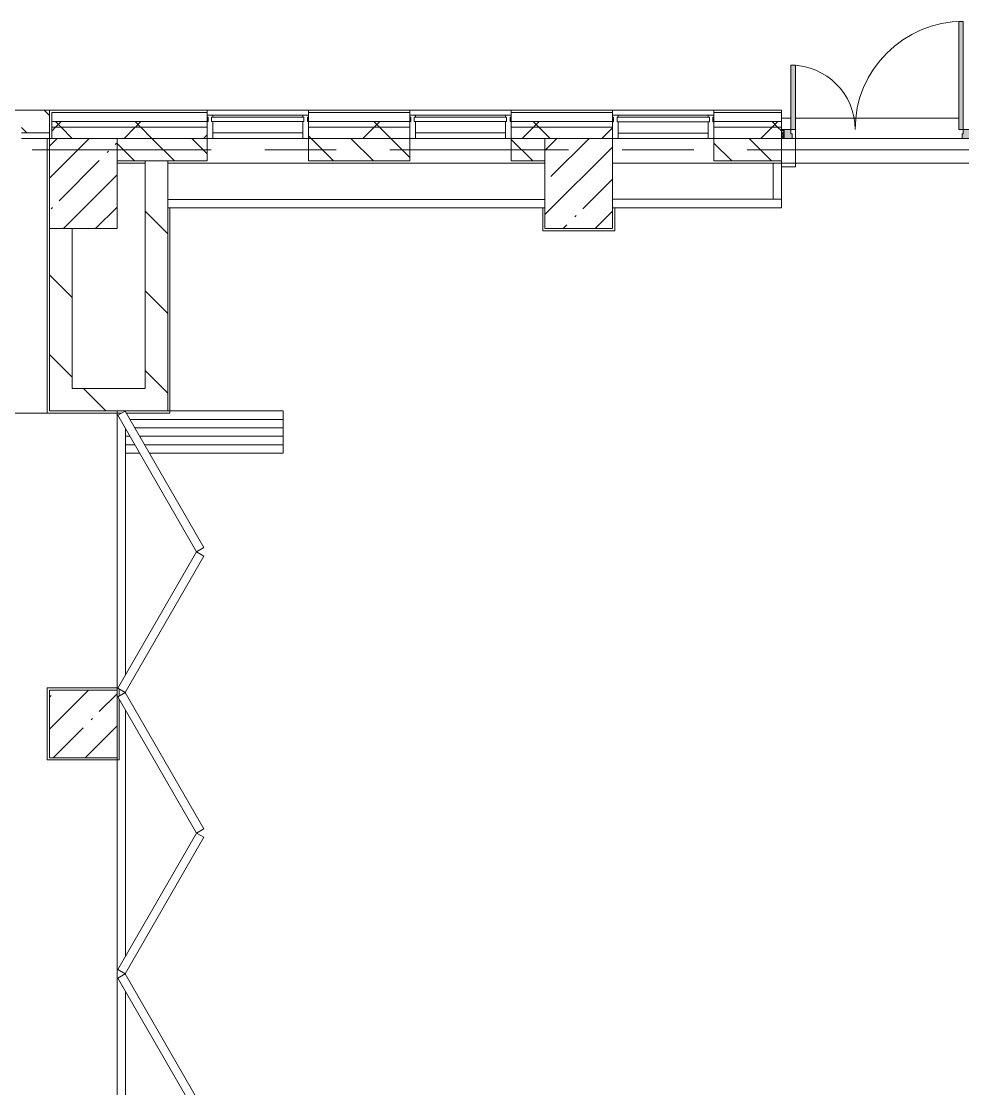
# Model space of a CAD drawing. Header units: millimetres. Extents: x 81671 to 282875, y -8553 to 29000.
# Drawn here: x 161219 to 169579, y 18661 to 28140 of the extents above; entities that cross this region are included whole.
import ezdxf

# ---------------------------------------------------------------- set-up
doc = ezdxf.new("R2010")
doc.units = ezdxf.units.MM
doc.linetypes.add('Осевая', pattern=[3175, 635, -476.25, 1587.5, -476.25])
for name, color, linetype, lineweight, true_color in [('A-DOOR-5', 7, 'Continuous', 5, 0xe2e2e2), ('A-DOOR-6', 7, 'Continuous', 5, 0xaaaaaa), ('A-DOOR-FRAM-4', 7, 'Continuous', 5, 0xaaaaaa), ('A-FLOR-3', 7, 'Continuous', 5, 0xaaaaaa)]:
    doc.layers.add(name, color=color, linetype=linetype, lineweight=lineweight, true_color=true_color)
for name, color, linetype, lineweight in [('A-GLAZ-CURT-2', 7, 'Continuous', 5), ('A-GLAZ-CWMG-2', 7, 'Continuous', 5), ('A-WALL', 7, 'Continuous', 9), ('A-WALL-4', 7, 'Continuous', 5), ('I-WALL-5', 7, 'Continuous', 5), ('S-COLS-2', 7, 'Continuous', 5), ('Оси', 7, 'Continuous', 9), ('Оси-2', 7, 'Осевая', 9)]:
    doc.layers.add(name, color=color, linetype=linetype, lineweight=lineweight)
pattern_1 = [(135, (147759.1, 0), (-176.7767, -176.7767), [])]
pattern_2 = [(135, (147759.1, 0), (-353.553, -353.553), [])]
pattern_3 = [(45, (147759.1, 0), (-353.5534, 353.5534), []), (135, (147759.1, 0), (-353.5534, -353.5534), [])]

# ---------------------------------------------------------------- blocks, each defined once
blk = doc.blocks.new('BSC_Колонна _Прямоугольная - 600х800-24078684-1_4_3_птичка')
at = {"layer": 'S-COLS-2'}
h = blk.add_hatch(dxfattribs=at)
h.set_pattern_fill('FP_117', color=256, style=0, pattern_type=2)
h.set_pattern_definition([(45, (-14010, -26700), (-285.123, 285.123), []), (45, (-13724.88, -26700), (-285.123, 285.123), [504.031, -100.806, 16.764, -84.042])])
h.paths.add_polyline_path([(300, -400), (300, 400), (-300, 400), (-300, -400), (272.9, -400)])
for p, q in [((300, 400), (-300, 400)), ((-300, 400), (-300, -400)), ((300, -400), (300, 400)), ((-300, -400), (300, -400))]:
    blk.add_line(p, q, dxfattribs=at)
blk = doc.blocks.new('BSC_Колонна _Прямоугольная - 600х600-V63-1_4_3_птичка')
at = {"layer": 'S-COLS-2'}
h = blk.add_hatch(dxfattribs=at)
h.set_pattern_fill('FP_121', color=256, style=0, pattern_type=2)
h.set_pattern_definition([(45, (-14010, -21900), (-285.123, 285.123), []), (45, (-13724.88, -21900), (-285.123, 285.123), [504.031, -100.806, 16.764, -84.042])])
h.paths.add_polyline_path([(205.7, -300), (300, -300), (300, 300), (-300, 300), (-300, -300), (-266.5, -300)])
for p, q in [((300, 300), (-300, 300)), ((-300, 300), (-300, -300)), ((300, -300), (300, 300)), ((-300, -300), (300, -300))]:
    blk.add_line(p, q, dxfattribs=at)
blk = doc.blocks.new('Системная панель - Стекло - 40мм-22856102-1_4_3_птичка')
at = {"layer": 'A-GLAZ-CURT-2'}
h = blk.add_hatch(dxfattribs=at)
h.set_pattern_fill('FP_131', color=256, style=0, pattern_type=2)
h.set_pattern_definition([(45, (-17860.3, -26790), (-1414.21, 1414.21), [1000, -3000]), (45, (-18860.3, -27290), (-1414.21, 1414.21), [3000, -1000]), (45, (-16860.3, -27790), (-1414.21, 1414.21), [1000, -3000])])
h.paths.add_polyline_path([(-400, -40), (410, -40), (410, 0), (-410, 0), (-410, -40)])
for p, q in [((410, 0), (-410, 0)), ((-410, 0), (-410, -40)), ((410, -40), (410, 0)), ((-410, -40), (410, -40))]:
    blk.add_line(p, q, dxfattribs=at)
blk = doc.blocks.new('Прямоугольный импост - Импост структурный с накладкой - 160мм Темный-33186088-1_4_3_птичка')
at = {"layer": 'A-GLAZ-CWMG-2'}
for p, q in [((17760.3, 27307), (16960.3, 27307)), ((17760.3, 27150), (16960.3, 27150))]:
    blk.add_line(p, q, dxfattribs=at)
blk = doc.blocks.new('Прямоугольный импост - Импост структурный с накладкой - 190мм-22856094-1_4_3_птичка')
at = {"layer": 'A-GLAZ-CWMG-2'}
for p, q in [((-50, 40), (-50, 190)), ((-50, 190), (0, 190)), ((0, 190), (0, 40)), ((-40, 40), (-50, 40)), ((-50, -17), (-50, 0)), ((-50, 0), (-40, 0)), ((-40, 0), (-40, 40)), ((-10, 40), (-10, 0)), ((0, 40), (-10, 40)), ((-10, 0), (0, 0)), ((0, 0), (0, -17)), ((0, -17), (-50, -17))]:
    blk.add_line(p, q, dxfattribs=at)
blk = doc.blocks.new('Системная панель - Стекло - 40мм-V70-1_4_3_птичка')
at = {"layer": 'A-GLAZ-CURT-2'}
for p, q in [((410, 0), (-410, 0)), ((-410, 0), (-410, -40)), ((410, -40), (410, 0)), ((-410, -40), (410, -40))]:
    blk.add_line(p, q, dxfattribs=at)
blk = doc.blocks.new('Прямоугольный импост - Импост структурный с накладкой - 190мм-V71-1_4_3_птичка')
at = {"layer": 'A-GLAZ-CWMG-2'}
for p, q in [((-50, 40), (-50, 190)), ((-50, 190), (0, 190)), ((0, 190), (0, 40)), ((-40, 40), (-50, 40)), ((-50, -17), (-50, 0)), ((-50, 0), (-40, 0)), ((-40, 0), (-40, 40)), ((-10, 40), (-10, 0)), ((0, 40), (-10, 40)), ((-10, 0), (0, 0)), ((0, 0), (0, -17)), ((0, -17), (-50, -17))]:
    blk.add_line(p, q, dxfattribs=at)
blk = doc.blocks.new('DOR__перегородка__Прямоугольная - ТП-2_ Вн_ДПГ_9480х4200h_2-23998078-1_4_3_птичка')
at = {"layer": 'A-DOOR-6'}
for p, q in [((0, 0), (2650, 0)), ((3250, 0), (6400, 0)), ((7000, 0), (9480, 0)), ((0, -75), (1987.4, -75)), ((2137.4, -75), (4324.5, -75)), ((4474.5, -75), (4486.7, -75)), ((4636.7, -75), (6823.8, -75)), ((6973.8, -75), (6985, -75)), ((7135, -75), (9323.2, -75)), ((9105.2, -200.9), (9105.2, -75)), ((9180.2, -157.6), (9180.2, -75)), ((9255.2, -114.3), (9255.2, -75)), ((9473.2, -75), (9480, -75)), ((9330.2, -1474.2), (9330.2, -157.6)), ((9405.2, -1474.2), (9405.2, -114.3)), ((9180.2, -1474.2), (9180.2, -244.2)), ((9255.2, -1474.2), (9255.2, -200.9)), ((9105.2, -1474.2), (9105.2, -287.5)), ((9480, -1474.2), (9480, -450)), ((9105.2, -1474.2), (9480, -1474.2))]:
    blk.add_line(p, q, dxfattribs=at)
at = {"layer": 'A-DOOR-FRAM-4'}
for p, q in [((2019.1, -6.7), (1981.6, -71.7)), ((1981.6, -71.7), (3193.9, -771.8)), ((3231.5, -706.9), (2019.1, -6.7)), ((4442.7, -6.7), (3230.4, -706.9)), ((3267.9, -771.8), (4480.3, -71.7)), ((4480.3, -71.7), (4442.7, -6.7)), ((4518.4, -6.7), (4480.9, -71.7)), ((4480.9, -71.7), (5693.3, -771.8)), ((5730.8, -706.9), (4518.4, -6.7)), ((6942.1, -6.7), (5729.7, -706.9)), ((5767.3, -771.8), (6979.6, -71.7)), ((6979.6, -71.7), (6942.1, -6.7)), ((7016.7, -6.7), (6979.2, -71.7)), ((6979.2, -71.7), (8191.6, -771.8)), ((8229.1, -706.9), (7016.7, -6.7)), ((9441.4, -6.7), (8229.1, -706.9)), ((8266.6, -771.8), (9478.9, -71.7)), ((9478.9, -71.7), (9441.4, -6.7)), ((3193.9, -771.8), (3231.5, -706.9)), ((3230.4, -706.9), (3267.9, -771.8)), ((5693.3, -771.8), (5730.8, -706.9)), ((5729.7, -706.9), (5767.3, -771.8)), ((8191.6, -771.8), (8229.1, -706.9)), ((8229.1, -706.9), (8266.6, -771.8))]:
    blk.add_line(p, q, dxfattribs=at)
blk = doc.blocks.new('Прямоугольный импост - Импост структурный с накладкой - 190мм-22856098-1_4_3_птичка')
at = {"layer": 'A-GLAZ-CWMG-2'}
for p, q in [((0, 190), (-50, 190)), ((-50, 190), (-50, 40)), ((0, 40), (0, 190)), ((-50, 40), (-40, 40)), ((-40, 0), (-50, 0)), ((-50, 0), (-50, -17)), ((-40, 40), (-40, 0)), ((-10, 0), (-10, 40)), ((-10, 40), (0, 40)), ((0, 0), (-10, 0)), ((0, -17), (0, 0)), ((-50, -17), (0, -17))]:
    blk.add_line(p, q, dxfattribs=at)
blk = doc.blocks.new('Прямоугольный импост - Импост структурный с накладкой - 190мм-V105-1_4_3_птичка')
at = {"layer": 'A-GLAZ-CWMG-2'}
for p, q in [((0, 190), (-50, 190)), ((-50, 190), (-50, 40)), ((0, 40), (0, 188.3)), ((-50, 40), (-40, 40)), ((-40, 0), (-50, 0)), ((-50, 0), (-50, -17)), ((-40, 40), (-40, 0)), ((-10, 0), (-10, 40)), ((-10, 40), (0, 40)), ((0, 0), (-10, 0)), ((0, -17), (0, 0)), ((-50, -17), (0, -17))]:
    blk.add_line(p, q, dxfattribs=at)
blk = doc.blocks.new('BSC_Колонна _Прямоугольная - 600х800-V168-1_4_3_птичка')
at = {"layer": 'S-COLS-2'}
h = blk.add_hatch(dxfattribs=at)
h.set_pattern_fill('FP_199', color=256, style=0, pattern_type=2)
h.set_pattern_definition([(45, (-18410.26, -26700), (-285.123, 285.123), []), (45, (-18125.13, -26700), (-285.123, 285.123), [504.031, -100.806, 16.764, -84.042])])
h.paths.add_polyline_path([(300, -400), (300, 400), (-300, 400), (-300, -400), (-125.5, -400)])
for p, q in [((300, 400), (-300, 400)), ((-300, 400), (-300, -400)), ((300, -400), (300, 400)), ((-300, -400), (300, -400))]:
    blk.add_line(p, q, dxfattribs=at)
blk = doc.blocks.new('110_Дверь_СКБ_2Ст_Наружная - ДН-1_л_ Двухстворчатая 1450 х3300 _h_ в свету с верхним остеклением-23567691-1_4_3_птичка')
at = {"layer": 'A-DOOR-5'}
for points in [[(744.5, -45), (784.5, -45), (784.5, 915), (744.5, 915), (744.5, 25.9)], [(-705.5, -45), (-705.5, 525), (-745.5, 525), (-745.5, -45)]]:
    blk.add_hatch(color=256, dxfattribs=at).paths.add_polyline_path(points)
h = blk.add_hatch(color=256, dxfattribs=at)
h.paths.add_polyline_path([(844.5, -125), (844.5, -45), (784.5, -45), (784.5, -85), (774.5, -85), (774.5, -125), (824.7, -125)])
h.paths.add_polyline_path([(-735.5, -125), (-735.5, -85), (-745.5, -85), (-745.5, -45), (-805.5, -45), (-805.5, -125), (-745.5, -125)])
at = {"layer": 'A-DOOR-6'}
h = blk.add_hatch(dxfattribs=at)
h.set_pattern_fill('FP_212', color=256, style=0, pattern_type=2)
h.set_pattern_definition([(135, (1501.41, 189.685), (-14.14214, -14.14214), []), (225, (1501.41, 189.685), (14.14214, -14.14214), [])])
h.paths.add_polyline_path([(844.5, -125), (869.5, -125), (869.5, -45), (844.5, -45), (844.5, -85)])
at = {"layer": 'A-DOOR-FRAM-4'}
h = blk.add_hatch(dxfattribs=at)
h.set_pattern_fill('FP_213', color=256, style=0, pattern_type=2)
h.set_pattern_definition([(45, (-621.384, 189.685), (-14.1421, 14.1421), []), (135, (-621.384, 189.685), (-14.1421, -14.1421), [])])
h.paths.add_polyline_path([(-805.5, -125), (-810.5, -45), (-830.5, -50.7), (-830.5, -125), (-810.5, -125)])
at = {"layer": 'A-DOOR-6'}
for p, q in [((784.5, 915), (744.5, 915)), ((744.5, 915), (744.5, -45)), ((784.5, -45), (784.5, 915)), ((-745.5, 525), (-745.5, -45)), ((-705.5, 525), (-745.5, 525)), ((-705.5, -45), (-705.5, 525)), ((-745.5, -45), (-705.5, -45)), ((744.5, -45), (784.5, -45))]:
    blk.add_line(p, q, dxfattribs=at)
for centre, radius, start, end in [((784.5, -45), 960, 90, 180), ((-745.5, -45), 570, 0, 90)]:
    blk.add_arc(centre, radius, start, end, dxfattribs=at)
at = {"layer": 'A-DOOR-FRAM-4'}
for p, q in [((-805.5, -45), (-830.5, -45)), ((-830.5, -45), (-830.5, -125)), ((-745.5, -45), (-805.5, -45)), ((-805.5, -45), (-805.5, -125)), ((-805.5, -125), (-805.5, -45)), ((-745.5, -85), (-745.5, -45)), ((-735.5, -85), (-745.5, -85)), ((-735.5, -125), (-735.5, -85)), ((784.5, -85), (774.5, -85)), ((774.5, -85), (774.5, -125)), ((784.5, -45), (784.5, -85)), ((844.5, -45), (784.5, -45)), ((844.5, -125), (844.5, -45)), ((869.5, -45), (844.5, -45)), ((844.5, -45), (844.5, -125)), ((869.5, -125), (869.5, -45)), ((-830.5, -125), (-805.5, -125)), ((-805.5, -125), (-735.5, -125)), ((774.5, -125), (844.5, -125)), ((844.5, -125), (869.5, -125))]:
    blk.add_line(p, q, dxfattribs=at)
blk = doc.blocks.new('Системная панель - Стекло - 40мм-V184-1_4_3_птичка')
at = {"layer": 'A-GLAZ-CURT-2'}
for p, q in [((410, 0), (-410, 0)), ((-410, 0), (-410, -40)), ((410, -40), (410, 0)), ((-410, -40), (410, -40))]:
    blk.add_line(p, q, dxfattribs=at)
blk = doc.blocks.new('Зашивка приборов отопления12 - Зашивка приборов отопления-33278990-1_4_3_птичка')
at = {"layer": 'A-WALL-4'}
for p, q in [((37640, 23400), (34289.7, 23400)), ((34289.7, 23079), (37640, 23079)), ((37640, 23079), (34289.7, 23079)), ((34289.7, 23004), (37640, 23004))]:
    blk.add_line(p, q, dxfattribs=at)
blk = doc.blocks.new('Зашивка приборов отопления13 - Зашивка приборов отопления-33279120-1_4_3_птичка')
at = {"layer": 'A-WALL-4'}
for p, q in [((20135.9, 26880), (18710.3, 26880)), ((20135.9, 26560), (20135.9, 26880)), ((20136.3, 26880), (20136.3, 26560)), ((20210.4, 26560), (20210.4, 26880)), ((18710.3, 26560), (20135.9, 26560)), ((20210.4, 26560), (20135.9, 26560)), ((20210.4, 26485), (20210.4, 26560)), ((18710.3, 26485), (20210.4, 26485)), ((20136.3, 26484.2), (20210.4, 26484.2))]:
    blk.add_line(p, q, dxfattribs=at)

msp = doc.modelspace()

# ---------------------------------------------------------------- hatches: boundary and pattern name
at = {"layer": 'A-WALL-4'}
h = msp.add_hatch(dxfattribs=at)
h.set_pattern_fill('FP_129', color=256, style=0, pattern_type=2)
h.set_pattern_definition(pattern_1)
h.paths.add_polyline_path([(161219.4, 27150), (161469.1, 27150), (161469.1, 27350), (161219.4, 27350), (161219.4, 27250)])
h.paths.add_polyline_path([(151869.1, 27150), (151869.1, 27350), (151819.1, 27350), (151819.1, 27150)])
h = msp.add_hatch(dxfattribs=at)
h.set_pattern_fill('FP_118', color=256, style=0, pattern_type=2)
h.set_pattern_definition(pattern_3)
h.paths.add_polyline_path([(181469.6, 27200), (181519.1, 27200), (181519.1, 27250), (179669.1, 27250), (179669.1, 27200), (181469.1, 27200)])
h.paths.add_polyline_path([(167795.4, 27200), (167969.1, 27200), (167969.1, 27250), (167369.4, 27250), (167369.4, 27200)])
h.paths.add_polyline_path([(169669.1, 27200), (178569.1, 27200), (178569.1, 27250), (169669.1, 27250), (169669.1, 27210)])
h.paths.add_polyline_path([(162069.1, 27200), (162869.4, 27202.5), (162869.4, 27250), (161489.1, 27250), (161489.1, 27200), (161524.1, 27200)])
h.paths.add_polyline_path([(164358, 27200), (164669.4, 27200), (164669.4, 27250), (163769.4, 27250), (163769.4, 27200)])
h.paths.add_polyline_path([(165697.8, 27200), (166469.4, 27200), (166469.4, 27250), (165569.4, 27250), (165569.4, 27200)])
h = msp.add_hatch(dxfattribs=at)
h.set_pattern_fill('FP_118', color=256, style=0, pattern_type=2)
h.set_pattern_definition(pattern_3)
h.paths.add_polyline_path([(170269.1, 27100), (178537.1, 27102), (178537.1, 27110), (178569.1, 27115.5), (178569.1, 27200), (169669.1, 27200), (169669.1, 27100), (169893, 27100)])
h.paths.add_polyline_path([(163769.4, 27100), (164669.4, 27100), (164669.4, 27200), (163769.4, 27197.6)])
h.paths.add_polyline_path([(162869.4, 27100), (162869.4, 27200), (161489.1, 27200), (161489.1, 27100), (162551.4, 27100)])
h.paths.add_polyline_path([(181469.1, 27100), (181469.1, 27200), (179669.1, 27200), (179669.1, 27110), (179701.1, 27109.2), (179701.1, 27102), (181429.8, 27100)])
h.paths.add_polyline_path([(165697.8, 27100), (166469.4, 27100), (166469.4, 27200), (165569.4, 27200), (165569.4, 27100)])
h.paths.add_polyline_path([(167795.4, 27100), (167969.1, 27100), (167969.1, 27200), (167369.4, 27200), (167369.4, 27100)])
h = msp.add_hatch(dxfattribs=at)
h.set_pattern_fill('FP_129', color=256, style=0, pattern_type=2)
h.set_pattern_definition(pattern_1)
h.paths.add_polyline_path([(165569.4, 26900), (165869.4, 26900), (165869.4, 27100), (165569.4, 27100), (165569.4, 27003.1)])
h.paths.add_polyline_path([(162069.1, 26900), (162869.4, 26900), (162869.4, 27100), (162069.1, 27100), (162069.1, 26995.1)])
h.paths.add_polyline_path([(167969.1, 26900), (167969.1, 27100), (167369.4, 27100), (167369.4, 26900), (167795.4, 26900)])
h.paths.add_polyline_path([(163769.4, 26900), (164669.4, 26900), (164669.4, 27100), (163769.4, 27100), (163769.4, 26930.5)])
at = {"layer": 'I-WALL-5'}
h = msp.add_hatch(dxfattribs=at)
h.set_pattern_fill('FP_128', color=256, style=0, pattern_type=2)
h.set_pattern_definition(pattern_2)
h.paths.add_polyline_path([(162519.1, 24680), (162519.1, 26900), (162319.1, 26900), (162319.1, 24680)])
h = msp.add_hatch(dxfattribs=at)
h.set_pattern_fill('FP_128', color=256, style=0, pattern_type=2)
h.set_pattern_definition(pattern_2)
h.paths.add_polyline_path([(161469.4, 24680), (161669.4, 24680), (161669.4, 26300), (161469.4, 26300), (161469.4, 25770)])
h = msp.add_hatch(dxfattribs=at)
h.set_pattern_fill('FP_128', color=256, style=0, pattern_type=2)
h.set_pattern_definition(pattern_2)
h.paths.add_polyline_path([(162089.1, 24680), (162319.1, 24680), (162319.1, 24880), (161669.4, 24880), (161669.4, 24680), (162075.8, 24680)])

# ---------------------------------------------------------------- linework, layer by layer
at = {"layer": 'A-FLOR-3'}
for p, q in [((168094.1, 27180), (168094.1, 26849)), ((161469.1, 27100), (161219.4, 27100)), ((161449.1, 24660), (161449.1, 27100)), ((168094.1, 26849), (167969.5, 26849)), ((162539.1, 26484), (162539.1, 24660)), ((165849.4, 26280), (165849.4, 26484)), ((166489.4, 26485), (166489.4, 26280)), ((166489.4, 26280), (165849.4, 26280)), ((157469.1, 24660), (162107.9, 24660)), ((162539.1, 24660), (162151.7, 24660)), ((161449.1, 21580), (161449.1, 22220)), ((161449.1, 22220), (162077.7, 22220)), ((162089.1, 22209.1), (162089.1, 22149.8)), ((162089.1, 22119.1), (162089.1, 21580)), ((162089.1, 21580), (161449.1, 21580))]:
    msp.add_line(p, q, dxfattribs=at)
at = {"layer": 'A-WALL'}
for p, q in [((161489.1, 27100), (161489.1, 27330)), ((161489.1, 27330), (162869.4, 27330)), ((163769.4, 27330), (164669.4, 27330)), ((165569.4, 27330), (166469.4, 27330)), ((167369.4, 27330), (167969.1, 27330)), ((161489.1, 27250), (162869.4, 27250)), ((163769.4, 27250), (164669.4, 27250)), ((165569.4, 27250), (166469.4, 27250)), ((167369.4, 27250), (167969.1, 27250)), ((161489.1, 27200), (162869.4, 27200)), ((163769.4, 27200), (164669.4, 27200)), ((165569.4, 27200), (166469.4, 27200)), ((167369.4, 27200), (167969.1, 27200)), ((162069.1, 27100), (162869.4, 27100)), ((162869.4, 27100), (162069.1, 27100)), ((163769.4, 27100), (164669.4, 27100)), ((164669.4, 27100), (163769.4, 27100)), ((165569.4, 27100), (165869.4, 27100)), ((165869.4, 27100), (165569.4, 27100)), ((167369.4, 27100), (167969.1, 27100)), ((167969.1, 27100), (167369.4, 27100)), ((162519.1, 26900), (162319.1, 26900))]:
    msp.add_line(p, q, dxfattribs=at)
at = {"layer": 'A-WALL-4'}
for p, q in [((151819.1, 27350), (165569.4, 27350)), ((161469.1, 27350), (161469.1, 27100)), ((162869.4, 27100), (162869.4, 27350)), ((163769.4, 27350), (163769.4, 27100)), ((164669.4, 27100), (164669.4, 27350)), ((165569.4, 27350), (165569.4, 27100)), ((165569.4, 27350), (167969.1, 27350)), ((166469.4, 27100), (166469.4, 27350)), ((167369.4, 27350), (167369.4, 27100)), ((167969.1, 27180), (167969.1, 27350)), ((167969.1, 27280), (168054.1, 27280)), ((168094.1, 27280), (169544.1, 27280)), ((161219.4, 27150), (161469.1, 27150)), ((162869.4, 26900), (162869.4, 27100)), ((163719.4, 27100), (162919.4, 27100)), ((163769.4, 27100), (163769.4, 26900)), ((164669.4, 26900), (164669.4, 27100)), ((165519.4, 27100), (164719.4, 27100)), ((165569.4, 27100), (165569.4, 26900)), ((167319.5, 27100), (166518.9, 27100)), ((167369.4, 27100), (167369.4, 26900)), ((167969.1, 26900), (167969.1, 27100)), ((169574.1, 27100), (168064.1, 27100)), ((162069.1, 26900), (162319.1, 26900)), ((162519.1, 26900), (162869.4, 26900)), ((163769.4, 26900), (164669.4, 26900)), ((165569.4, 26900), (165869.4, 26900)), ((167369.4, 26900), (167969.1, 26900))]:
    msp.add_line(p, q, dxfattribs=at)
at = {"layer": 'I-WALL-5'}
for p, q in [((162919.4, 27100), (163719.4, 27100)), ((164719.4, 27100), (165519.4, 27100)), ((166518.9, 27100), (167319.5, 27100)), ((168064.1, 27100), (169574.1, 27100)), ((162319.1, 26880), (162069.1, 26880)), ((162319.1, 26900), (162319.1, 24880)), ((162519.1, 24680), (162519.1, 26900)), ((165869.4, 26880), (162519.1, 26880)), ((167969.1, 26880), (166469.4, 26880)), ((167969.1, 26900), (167969.1, 26880)), ((169669.1, 26880), (167969.5, 26880)), ((161469.4, 26300), (161469.4, 24680)), ((161669.4, 24880), (161669.4, 26300)), ((162319.1, 24880), (161669.4, 24880)), ((161469.4, 24680), (162519.1, 24680))]:
    msp.add_line(p, q, dxfattribs=at)
at = {"layer": 'Оси'}
msp.add_line((169049.6, 27000), (181549.6, 27000), dxfattribs=at)
at = {"layer": 'Оси-2'}
msp.add_line((157030.3, 27000), (169049.6, 27000), dxfattribs=at)

# ---------------------------------------------------------------- block references
at = {"layer": 'A-DOOR-6'}
msp.add_blockref('110_Дверь_СКБ_2Ст_Наружная - ДН-1_л_ Двухстворчатая 1450 х3300 _h_ в свету с верхним остеклением-23567691-1_4_3_птичка', (168799.6, 27225), dxfattribs=at)
at = {"layer": 'A-DOOR-6', "rotation": 90.00000000000044}
msp.add_blockref('DOR__перегородка__Прямоугольная - ТП-2_ Вн_ДПГ_9480х4200h_2-23998078-1_4_3_птичка', (162069.1, 15200), dxfattribs=at)
at = {"layer": 'A-GLAZ-CURT-2'}
for name, p in [('Системная панель - Стекло - 40мм-V184-1_4_3_птичка', (163319.4, 27290)), ('Системная панель - Стекло - 40мм-22856102-1_4_3_птичка', (165119.4, 27290)), ('Системная панель - Стекло - 40мм-V70-1_4_3_птичка', (166919.4, 27288.3))]:
    msp.add_blockref(name, p, dxfattribs=at)
at = {"layer": 'A-GLAZ-CWMG-2', "rotation": 180}
for name, p in [('Прямоугольный импост - Импост структурный с накладкой - 190мм-22856098-1_4_3_птичка', (162869.4, 27290)), ('Прямоугольный импост - Импост структурный с накладкой - 190мм-22856098-1_4_3_птичка', (164669.4, 27290)), ('Прямоугольный импост - Импост структурный с накладкой - 190мм-V105-1_4_3_птичка', (166469.4, 27288.3))]:
    msp.add_blockref(name, p, dxfattribs=at)
at = {"layer": 'A-GLAZ-CWMG-2'}
for p in [(145959.1, 0), (147759.1, 0), (149559.1, -1.7)]:
    msp.add_blockref('Прямоугольный импост - Импост структурный с накладкой - 160мм Темный-33186088-1_4_3_птичка', p, dxfattribs=at)
at = {"layer": 'A-GLAZ-CWMG-2', "extrusion": (0, 0, -1), "rotation": 180}
for name, p in [('Прямоугольный импост - Импост структурный с накладкой - 190мм-22856094-1_4_3_птичка', (-163769.4, 27290)), ('Прямоугольный импост - Импост структурный с накладкой - 190мм-22856094-1_4_3_птичка', (-165569.4, 27290)), ('Прямоугольный импост - Импост структурный с накладкой - 190мм-V71-1_4_3_птичка', (-167369.4, 27288.3))]:
    msp.add_blockref(name, p, dxfattribs=at)
at = {"layer": 'A-WALL-4'}
for name, p in [('Зашивка приборов отопления12 - Зашивка приборов отопления-33278990-1_4_3_птичка', (128229.4, 3480)), ('Зашивка приборов отопления13 - Зашивка приборов отопления-33279120-1_4_3_птичка', (147759.1, 0))]:
    msp.add_blockref(name, p, dxfattribs=at)
at = {"layer": 'S-COLS-2'}
for name, p in [('BSC_Колонна _Прямоугольная - 600х800-24078684-1_4_3_птичка', (161769.1, 26700)), ('BSC_Колонна _Прямоугольная - 600х800-V168-1_4_3_птичка', (166169.4, 26700)), ('BSC_Колонна _Прямоугольная - 600х600-V63-1_4_3_птичка', (161769.1, 21900))]:
    msp.add_blockref(name, p, dxfattribs=at)

doc.saveas('drawing.dxf')
